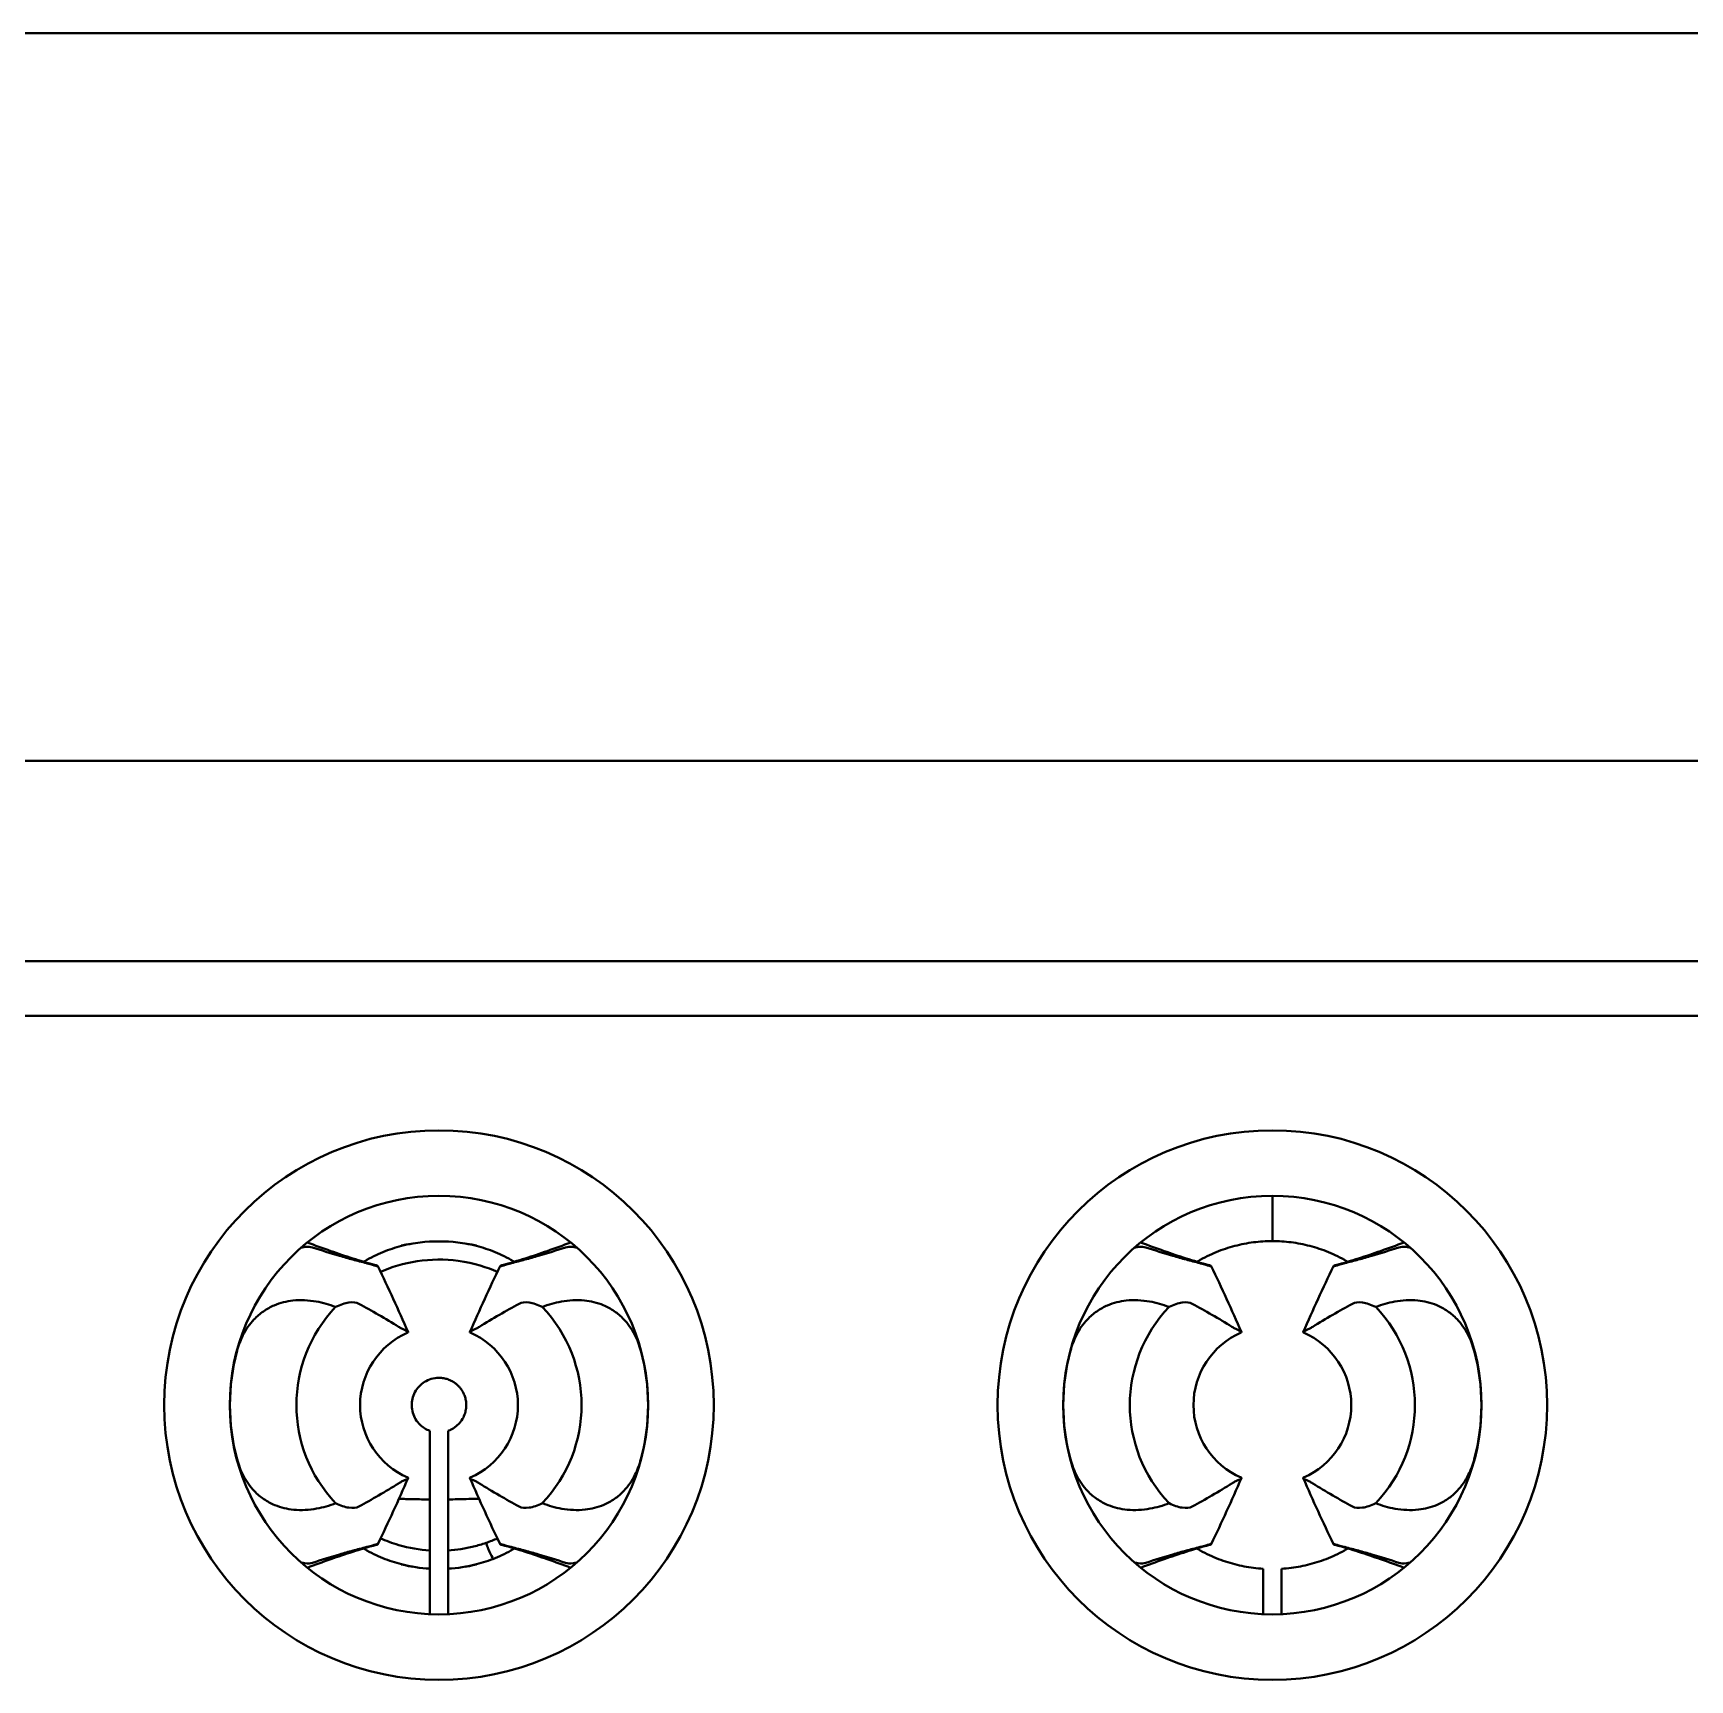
# Model space of a CAD drawing. Header units: millimetres. Extents: x 0 to 1682, y 0 to 1188.
# Drawn here: x 1345.341 to 1349.893, y 392.324 to 396.849 of the extents above; entities that cross this region are included whole.
import ezdxf

# ---------------------------------------------------------------- set-up
doc = ezdxf.new("R2010")
doc.units = ezdxf.units.MM
doc.header["$LTSCALE"] = 2
doc.layers.add('가시적인 것(ISO)', color=3, linetype='Continuous', lineweight=40)

msp = doc.modelspace()

# ---------------------------------------------------------------- linework, layer by layer
at = {"layer": '가시적인 것(ISO)'}
for p, q in [((1341.0996, 396.8492), (1356.9122, 396.8492)), ((1355.2609, 394.8492), (1342.9309, 394.8492)), ((1354.8959, 394.2992), (1343.2959, 394.2992)), ((1342.9309, 394.1492), (1355.2609, 394.1492)), ((1348.7459, 393.6542), (1348.7459, 393.5298)), ((1348.7459, 393.6542), (1348.7459, 393.5298)), ((1346.4309, 392.6799), (1346.4309, 392.8198)), ((1346.4809, 392.6799), (1346.4809, 392.8199)), ((1346.4309, 392.6799), (1346.4309, 392.6299)), ((1346.4309, 392.5047), (1346.4309, 392.6299)), ((1346.4809, 392.5047), (1346.4809, 392.6299))]:
    msp.add_line(p, q, dxfattribs=at)
for centre, radius in [((1346.4559, 393.0792), 0.755), ((1348.7459, 393.0792), 0.755), ((1346.4559, 393.0792), 0.575), ((1348.7459, 393.0792), 0.575)]:
    msp.add_circle(centre, radius, dxfattribs=at)
for centre, radius, start, end in [((1346.4559, 393.0792), 0.45, 90, 103.1782), ((1346.4559, 393.0792), 0.45, 76.8218, 90), ((1346.4559, 393.0792), 0.3916, 136.4808, 223.5197), ((1346.4559, 393.0792), 0.3916, 316.4807, 43.5197), ((1348.7459, 393.0792), 0.3916, 136.4808, 223.5197), ((1348.7459, 393.0792), 0.3916, 316.4807, 43.5197), ((1346.4559, 393.0792), 0.2168, 113.2155, 246.7835), ((1346.4559, 393.0792), 0.2168, 293.2154, 66.7839), ((1348.7459, 393.0792), 0.2168, 113.2155, 246.7835), ((1348.7459, 393.0792), 0.2168, 293.2154, 66.7839), ((1346.4559, 393.0792), 0.5744, 164.9931, 195.0072), ((1346.4559, 393.0792), 0.5744, 344.993, 15.0072), ((1348.7459, 393.0792), 0.5744, 164.9931, 195.0072), ((1348.7459, 393.0792), 0.5744, 344.993, 15.0072), ((1346.4559, 393.0792), 0.45, 256.8218, 266.8153), ((1346.4559, 393.0792), 0.45, 273.1847, 283.1782)]:
    msp.add_arc(centre, radius, start, end, dxfattribs=at)
for centre, major_axis, ratio, start_param, end_param in [((1345.8327, 393.1484), (-0.463, -0.2959), 0.288483, 3.39477, 3.408063), ((1345.8121, 393.2443), (-0.4764, -0.2156), 0.090673, 3.19962, 3.25302), ((1347.0995, 393.2444), (-0.4763, 0.2155), 0.09072, 6.171688, 6.225172), ((1347.1009, 393.132), (-0.4849, 0.3125), 0.282243, 6.024102, 6.037104), ((1348.1227, 393.1484), (-0.463, -0.2959), 0.288484, 3.394771, 3.408064), ((1348.1021, 393.2443), (-0.4764, -0.2156), 0.090673, 3.19962, 3.25302), ((1349.3895, 393.2444), (-0.4763, 0.2155), 0.09072, 6.171688, 6.225172), ((1349.3909, 393.132), (-0.4849, 0.3125), 0.28224, 6.024105, 6.037107), ((1346.4559, 393.0773), (0.0022, -0.0768), 0.987445, 3.113519, 3.4016), ((1345.8109, 393.0263), (-0.4848, 0.3124), 0.28226, 2.882488, 2.895489), ((1345.8122, 392.9139), (-0.4763, 0.2155), 0.090718, 3.030103, 3.083581), ((1347.0996, 392.914), (-0.4764, -0.2156), 0.090678, 0.058025, 0.111435), ((1347.076, 393.0076), (-0.46, -0.2936), 0.28937, 0.254194, 0.267536), ((1348.1009, 393.0263), (-0.4848, 0.3124), 0.282262, 2.882486, 2.895487), ((1348.1022, 392.9139), (-0.4763, 0.2155), 0.090718, 3.030103, 3.083581), ((1349.3896, 392.914), (-0.4764, -0.2156), 0.090678, 0.058025, 0.111435), ((1349.366, 393.0076), (-0.46, -0.2936), 0.289371, 0.254195, 0.267537)]:
    msp.add_ellipse(centre, major_axis=major_axis, ratio=ratio, start_param=start_param, end_param=end_param, dxfattribs=at)
for points, knots in [([(1346.2834, 393.4634), (1346.2598, 393.4696), (1346.2382, 393.4761), (1346.1983, 393.4889), (1346.1779, 393.4957), (1346.1367, 393.5102), (1346.115, 393.5181), (1346.0939, 393.526)], [0.000001, 0.000001, 0.000001, 0.000001, 0.0588699, 0.0588699, 0.1213777, 0.1213777, 0.1902477, 0.1902477, 0.1902477, 0.1902477]), ([(1346.2518, 393.4751), (1346.2682, 393.4846), (1346.2849, 393.4927), (1346.3018, 393.4996), (1346.3187, 393.5065), (1346.3357, 393.5121), (1346.3527, 393.5165), (1346.3628, 393.5192), (1346.3729, 393.5214), (1346.3831, 393.5232)], [0, 0, 0, 0, 0.25, 0.25, 0.25, 0.5, 0.5, 0.5, 0.6474893, 0.6474893, 0.6474893, 0.6474893]), ([(1346.5287, 393.5232), (1346.5388, 393.5214), (1346.5489, 393.5192), (1346.559, 393.5165), (1346.5761, 393.5121), (1346.5931, 393.5065), (1346.61, 393.4996), (1346.6269, 393.4927), (1346.6436, 393.4846), (1346.6599, 393.4751)], [0.3524805, 0.3524805, 0.3524805, 0.3524805, 0.5, 0.5, 0.5, 0.75, 0.75, 0.75, 1, 1, 1, 1]), ([(1346.8178, 393.526), (1346.7968, 393.5181), (1346.7751, 393.5102), (1346.7338, 393.4957), (1346.7134, 393.4888), (1346.6736, 393.4761), (1346.652, 393.4695), (1346.6283, 393.4634)], [0.0651274, 0.0651274, 0.0651274, 0.0651274, 0.135923, 0.135923, 0.2001231, 0.2001231, 0.2605456, 0.2605456, 0.2605456, 0.2605456]), ([(1348.5734, 393.4634), (1348.5498, 393.4696), (1348.5282, 393.4761), (1348.4883, 393.4889), (1348.4679, 393.4957), (1348.4267, 393.5102), (1348.405, 393.5181), (1348.3839, 393.526)], [0.000001, 0.000001, 0.000001, 0.000001, 0.0588699, 0.0588699, 0.1213777, 0.1213777, 0.1902477, 0.1902477, 0.1902477, 0.1902477]), ([(1348.5418, 393.4751), (1348.5582, 393.4846), (1348.5749, 393.4927), (1348.5918, 393.4996), (1348.6087, 393.5065), (1348.6257, 393.5121), (1348.6427, 393.5165), (1348.6598, 393.521), (1348.677, 393.5243), (1348.6942, 393.5265), (1348.7114, 393.5287), (1348.7287, 393.5298), (1348.7459, 393.5298)], [0, 0, 0, 0, 0.25, 0.25, 0.25, 0.5, 0.5, 0.5, 0.75, 0.75, 0.75, 1, 1, 1, 1]), ([(1348.7459, 393.5298), (1348.763, 393.5298), (1348.7803, 393.5287), (1348.7975, 393.5265), (1348.8148, 393.5243), (1348.8319, 393.521), (1348.849, 393.5165), (1348.8661, 393.5121), (1348.8831, 393.5065), (1348.9, 393.4996), (1348.9169, 393.4927), (1348.9336, 393.4846), (1348.9499, 393.4751)], [0, 0, 0, 0, 0.25, 0.25, 0.25, 0.5, 0.5, 0.5, 0.75, 0.75, 0.75, 1, 1, 1, 1]), ([(1349.1078, 393.526), (1349.0868, 393.5181), (1349.0651, 393.5102), (1349.0238, 393.4957), (1349.0034, 393.4888), (1348.9636, 393.4761), (1348.942, 393.4695), (1348.9183, 393.4634)], [0.0651274, 0.0651274, 0.0651274, 0.0651274, 0.135923, 0.135923, 0.2001231, 0.2001231, 0.2605456, 0.2605456, 0.2605456, 0.2605456]), ([(1346.0773, 393.512), (1346.0808, 393.5128), (1346.0841, 393.5133), (1346.0957, 393.5147), (1346.1029, 393.5142), (1346.1086, 393.5123)], [-0.008311391, -0.008311391, -0.008311391, -0.008311391, -0.006071666, -0.006071666, -0.000001, -0.000001, -0.000001, -0.000001]), ([(1346.1086, 393.5123), (1346.1322, 393.5047), (1346.1572, 393.4969), (1346.1946, 393.4859), (1346.2069, 393.4824), (1346.2312, 393.4757), (1346.244, 393.4723), (1346.257, 393.4691)], [0.000001, 0.000001, 0.000001, 0.000001, 0.02510025, 0.02510025, 0.03680794, 0.03680794, 0.04760817, 0.04760817, 0.04760817, 0.04760817]), ([(1346.2954, 393.4456), (1346.3251, 393.4586), (1346.3585, 393.469), (1346.4333, 393.4803), (1346.4715, 393.4806), (1346.5533, 393.4697), (1346.5895, 393.4573), (1346.6164, 393.4456)], [0.00074803, 0.00074803, 0.00074803, 0.00074803, 0.01038667, 0.01038667, 0.01998416, 0.01998416, 0.03136891, 0.03136891, 0.03136891, 0.03136891]), ([(1346.6548, 393.4691), (1346.6677, 393.4723), (1346.6804, 393.4757), (1346.7047, 393.4823), (1346.717, 393.4859), (1346.7544, 393.4968), (1346.7796, 393.5047), (1346.8032, 393.5123)], [0.000001, 0.000001, 0.000001, 0.000001, 0.01087287, 0.01087287, 0.02267328, 0.02267328, 0.04807128, 0.04807128, 0.04807128, 0.04807128]), ([(1346.8032, 393.5123), (1346.8089, 393.5142), (1346.8161, 393.5147), (1346.8278, 393.5133), (1346.831, 393.5127), (1346.8344, 393.512)], [-0.048121605, -0.048121605, -0.048121605, -0.048121605, -0.04200366, -0.04200366, -0.039794059, -0.039794059, -0.039794059, -0.039794059]), ([(1348.3673, 393.512), (1348.3708, 393.5128), (1348.3741, 393.5133), (1348.3857, 393.5147), (1348.3929, 393.5142), (1348.3986, 393.5123)], [-0.008311391, -0.008311391, -0.008311391, -0.008311391, -0.006071666, -0.006071666, -0.000001, -0.000001, -0.000001, -0.000001]), ([(1348.3986, 393.5123), (1348.4222, 393.5047), (1348.4472, 393.4969), (1348.4846, 393.4859), (1348.4969, 393.4824), (1348.5212, 393.4757), (1348.534, 393.4723), (1348.547, 393.4691)], [0.000001, 0.000001, 0.000001, 0.000001, 0.02510025, 0.02510025, 0.03680794, 0.03680794, 0.04760817, 0.04760817, 0.04760817, 0.04760817]), ([(1348.9448, 393.4691), (1348.9577, 393.4723), (1348.9704, 393.4757), (1348.9947, 393.4823), (1349.007, 393.4859), (1349.0444, 393.4968), (1349.0696, 393.5047), (1349.0932, 393.5123)], [0.000001, 0.000001, 0.000001, 0.000001, 0.01087287, 0.01087287, 0.02267328, 0.02267328, 0.04807128, 0.04807128, 0.04807128, 0.04807128]), ([(1349.0932, 393.5123), (1349.0989, 393.5142), (1349.1061, 393.5147), (1349.1178, 393.5133), (1349.121, 393.5127), (1349.1244, 393.512)], [-0.048121605, -0.048121605, -0.048121605, -0.048121605, -0.04200366, -0.04200366, -0.039794059, -0.039794059, -0.039794059, -0.039794059]), ([(1346.2596, 393.4684), (1346.28, 393.4627), (1346.2895, 393.4594), (1346.2877, 393.4613), (1346.2873, 393.4616), (1346.2866, 393.462)], [0.000001, 0.000001, 0.000001, 0.000001, 0.01769583, 0.01769583, 0.02027831, 0.02027831, 0.02027831, 0.02027831]), ([(1346.6521, 393.4684), (1346.6318, 393.4627), (1346.6223, 393.4594), (1346.624, 393.4613), (1346.6245, 393.4616), (1346.6251, 393.462)], [-0.02032758, -0.02032758, -0.02032758, -0.02032758, -0.00261133, -0.00261133, -0.000001, -0.000001, -0.000001, -0.000001]), ([(1348.5496, 393.4684), (1348.57, 393.4627), (1348.5795, 393.4594), (1348.5777, 393.4613), (1348.5773, 393.4616), (1348.5766, 393.462)], [0.000001, 0.000001, 0.000001, 0.000001, 0.01769583, 0.01769583, 0.02027831, 0.02027831, 0.02027831, 0.02027831]), ([(1348.9421, 393.4684), (1348.9218, 393.4627), (1348.9123, 393.4594), (1348.914, 393.4613), (1348.9145, 393.4616), (1348.9151, 393.462)], [-0.02032758, -0.02032758, -0.02032758, -0.02032758, -0.00261133, -0.00261133, -0.000001, -0.000001, -0.000001, -0.000001]), ([(1346.1719, 393.3488), (1346.1548, 393.3554), (1346.1369, 393.3606), (1346.0977, 393.3676), (1346.0759, 393.3688), (1346.0369, 393.3645), (1346.0198, 393.3603), (1345.9929, 393.3489), (1345.9829, 393.3434), (1345.9641, 393.3304), (1345.9555, 393.3229), (1345.9354, 393.3017), (1345.9254, 393.287), (1345.9104, 393.2573), (1345.9051, 393.2428), (1345.9011, 393.2279)], [0.000001, 0.000001, 0.000001, 0.000001, 0.00626223, 0.00626223, 0.01343841, 0.01343841, 0.01913464, 0.01913464, 0.02272973, 0.02272973, 0.02626393, 0.02626393, 0.03167014, 0.03167014, 0.03630667, 0.03630667, 0.03630667, 0.03630667]), ([(1346.2358, 393.3579), (1346.2292, 393.3615), (1346.2197, 393.3626), (1346.1974, 393.3593), (1346.1852, 393.3554), (1346.1719, 393.3488)], [0.000001, 0.000001, 0.000001, 0.000001, 0.00832328, 0.00832328, 0.01574209, 0.01574209, 0.01574209, 0.01574209]), ([(1346.2358, 393.3579), (1346.2538, 393.3481), (1346.2718, 393.3378), (1346.3095, 393.3159), (1346.3271, 393.3058), (1346.3448, 393.2945)], [0.000001, 0.000001, 0.000001, 0.000001, 0.02267265, 0.02267265, 0.04797339, 0.04797339, 0.04797339, 0.04797339]), ([(1346.5669, 393.2945), (1346.5847, 393.3058), (1346.6024, 393.316), (1346.6399, 393.3378), (1346.6579, 393.3481), (1346.6759, 393.3579)], [0.000001, 0.000001, 0.000001, 0.000001, 0.02202225, 0.02202225, 0.04195247, 0.04195247, 0.04195247, 0.04195247]), ([(1346.7399, 393.3488), (1346.7266, 393.3554), (1346.7144, 393.3593), (1346.6921, 393.3627), (1346.6826, 393.3615), (1346.6759, 393.3579)], [0.000001, 0.000001, 0.000001, 0.000001, 0.00737627, 0.00737627, 0.01570949, 0.01570949, 0.01570949, 0.01570949]), ([(1347.0107, 393.2279), (1347.0065, 393.2436), (1347.0007, 393.2589), (1346.9852, 393.2888), (1346.9752, 393.303), (1346.9554, 393.3237), (1346.9468, 393.331), (1346.928, 393.344), (1346.9179, 393.3494), (1346.8906, 393.3607), (1346.873, 393.3648), (1346.8341, 393.3687), (1346.8128, 393.3674), (1346.7743, 393.3605), (1346.7567, 393.3553), (1346.7399, 393.3488)], [0.000001, 0.000001, 0.000001, 0.000001, 0.00488809, 0.00488809, 0.01015041, 0.01015041, 0.01364946, 0.01364946, 0.01725329, 0.01725329, 0.02305912, 0.02305912, 0.03007931, 0.03007931, 0.03622793, 0.03622793, 0.03622793, 0.03622793]), ([(1348.4619, 393.3488), (1348.4448, 393.3554), (1348.4269, 393.3606), (1348.3877, 393.3676), (1348.3659, 393.3688), (1348.3269, 393.3645), (1348.3098, 393.3603), (1348.2829, 393.3489), (1348.2729, 393.3434), (1348.2541, 393.3304), (1348.2455, 393.3229), (1348.2254, 393.3017), (1348.2154, 393.287), (1348.2004, 393.2573), (1348.1951, 393.2428), (1348.1911, 393.2279)], [0.000001, 0.000001, 0.000001, 0.000001, 0.00626223, 0.00626223, 0.01343841, 0.01343841, 0.01913464, 0.01913464, 0.02272973, 0.02272973, 0.02626393, 0.02626393, 0.03167014, 0.03167014, 0.03630667, 0.03630667, 0.03630667, 0.03630667]), ([(1348.5258, 393.3579), (1348.5192, 393.3615), (1348.5097, 393.3626), (1348.4874, 393.3593), (1348.4752, 393.3554), (1348.4619, 393.3488)], [0.000001, 0.000001, 0.000001, 0.000001, 0.00832328, 0.00832328, 0.01574209, 0.01574209, 0.01574209, 0.01574209]), ([(1348.5258, 393.3579), (1348.5438, 393.3481), (1348.5618, 393.3378), (1348.5995, 393.3159), (1348.6171, 393.3058), (1348.6348, 393.2945)], [0.000001, 0.000001, 0.000001, 0.000001, 0.02267265, 0.02267265, 0.04797339, 0.04797339, 0.04797339, 0.04797339]), ([(1348.8569, 393.2945), (1348.8747, 393.3058), (1348.8924, 393.316), (1348.9299, 393.3378), (1348.9479, 393.3481), (1348.9659, 393.3579)], [0.000001, 0.000001, 0.000001, 0.000001, 0.02202225, 0.02202225, 0.04195247, 0.04195247, 0.04195247, 0.04195247]), ([(1349.0299, 393.3488), (1349.0166, 393.3554), (1349.0044, 393.3593), (1348.9821, 393.3627), (1348.9726, 393.3615), (1348.9659, 393.3579)], [0.000001, 0.000001, 0.000001, 0.000001, 0.00737627, 0.00737627, 0.01570949, 0.01570949, 0.01570949, 0.01570949]), ([(1349.3007, 393.2279), (1349.2965, 393.2436), (1349.2907, 393.2589), (1349.2752, 393.2888), (1349.2652, 393.303), (1349.2454, 393.3237), (1349.2368, 393.331), (1349.218, 393.344), (1349.2079, 393.3494), (1349.1806, 393.3607), (1349.163, 393.3648), (1349.1241, 393.3687), (1349.1028, 393.3674), (1349.0643, 393.3605), (1349.0467, 393.3553), (1349.0299, 393.3488)], [0.000001, 0.000001, 0.000001, 0.000001, 0.00488809, 0.00488809, 0.01015041, 0.01015041, 0.01364946, 0.01364946, 0.01725329, 0.01725329, 0.02305912, 0.02305912, 0.03007931, 0.03007931, 0.03622793, 0.03622793, 0.03622793, 0.03622793]), ([(1346.3448, 393.2945), (1346.3477, 393.2926), (1346.3505, 393.2909), (1346.3559, 393.288), (1346.3584, 393.2868), (1346.3608, 393.2858)], [-0.007255096, -0.007255096, -0.007255096, -0.007255096, -0.003632959, -0.003632959, -0.000001, -0.000001, -0.000001, -0.000001]), ([(1346.5509, 393.2858), (1346.5534, 393.2868), (1346.5559, 393.288), (1346.5613, 393.2909), (1346.564, 393.2926), (1346.5669, 393.2945)], [-0.007254423, -0.007254423, -0.007254423, -0.007254423, -0.003622775, -0.003622775, -0.000001, -0.000001, -0.000001, -0.000001]), ([(1348.6348, 393.2945), (1348.6377, 393.2926), (1348.6405, 393.2909), (1348.6459, 393.288), (1348.6484, 393.2868), (1348.6508, 393.2858)], [-0.007255096, -0.007255096, -0.007255096, -0.007255096, -0.003632959, -0.003632959, -0.000001, -0.000001, -0.000001, -0.000001]), ([(1348.8409, 393.2858), (1348.8434, 393.2868), (1348.8459, 393.288), (1348.8513, 393.2909), (1348.854, 393.2926), (1348.8569, 393.2945)], [-0.007254423, -0.007254423, -0.007254423, -0.007254423, -0.003622775, -0.003622775, -0.000001, -0.000001, -0.000001, -0.000001]), ([(1346.3708, 393.2786), (1346.3716, 393.2792), (1346.3712, 393.2801), (1346.3695, 393.2813), (1346.3679, 393.2825), (1346.365, 393.2841), (1346.3608, 393.2858)], [0, 0, 0, 0, 0.5, 0.5, 0.5, 1, 1, 1, 1]), ([(1346.5509, 393.2858), (1346.5468, 393.2841), (1346.5439, 393.2825), (1346.5422, 393.2813), (1346.5406, 393.2801), (1346.5402, 393.2792), (1346.541, 393.2786)], [0, 0, 0, 0, 0.5, 0.5, 0.5, 1, 1, 1, 1]), ([(1348.6608, 393.2786), (1348.6616, 393.2792), (1348.6612, 393.2801), (1348.6595, 393.2813), (1348.6579, 393.2825), (1348.655, 393.2841), (1348.6508, 393.2858)], [0, 0, 0, 0, 0.5, 0.5, 0.5, 1, 1, 1, 1]), ([(1348.8409, 393.2858), (1348.8368, 393.2841), (1348.8339, 393.2825), (1348.8322, 393.2813), (1348.8306, 393.2801), (1348.8302, 393.2792), (1348.831, 393.2786)], [0, 0, 0, 0, 0.5, 0.5, 0.5, 1, 1, 1, 1]), ([(1346.404, 393.025), (1346.3993, 393.0295), (1346.3952, 393.0347), (1346.3918, 393.0402), (1346.3884, 393.0458), (1346.3857, 393.0518), (1346.3839, 393.0581), (1346.3821, 393.0643), (1346.3811, 393.0708), (1346.3809, 393.0773), (1346.3807, 393.0838), (1346.3814, 393.0903), (1346.3829, 393.0966), (1346.3844, 393.1029), (1346.3868, 393.1091), (1346.3899, 393.1148), (1346.393, 393.1205), (1346.3968, 393.1258), (1346.4013, 393.1306), (1346.4058, 393.1353), (1346.4109, 393.1395), (1346.4165, 393.143), (1346.422, 393.1464), (1346.428, 393.1491), (1346.4343, 393.151)], [0, 0, 0, 0, 0.125, 0.125, 0.125, 0.25, 0.25, 0.25, 0.375, 0.375, 0.375, 0.5, 0.5, 0.5, 0.625, 0.625, 0.625, 0.75, 0.75, 0.75, 0.875, 0.875, 0.875, 0.9999979, 0.9999979, 0.9999979, 0.9999979]), ([(1346.4559, 393.1542), (1346.4603, 393.1542), (1346.4648, 393.1538), (1346.4692, 393.153), (1346.4711, 393.1526), (1346.4729, 393.1522), (1346.4748, 393.1518), (1346.4786, 393.1508), (1346.4824, 393.1494), (1346.486, 393.1478), (1346.4882, 393.1469), (1346.4904, 393.1458), (1346.4925, 393.1446), (1346.4955, 393.1429), (1346.4984, 393.141), (1346.5012, 393.139), (1346.5035, 393.1372), (1346.5057, 393.1353), (1346.5078, 393.1332), (1346.51, 393.1312), (1346.5119, 393.1291), (1346.5138, 393.1268), (1346.516, 393.1241), (1346.518, 393.1213), (1346.5198, 393.1184), (1346.5211, 393.1163), (1346.5222, 393.1142), (1346.5233, 393.1121), (1346.525, 393.1085), (1346.5265, 393.1048), (1346.5276, 393.1009), (1346.5282, 393.0991), (1346.5287, 393.0973), (1346.5291, 393.0955), (1346.5301, 393.0911), (1346.5306, 393.0866), (1346.5308, 393.0822), (1346.5309, 393.0808), (1346.5309, 393.0795), (1346.5309, 393.0781), (1346.5308, 393.0731), (1346.5302, 393.0681), (1346.5292, 393.0633), (1346.529, 393.0625), (1346.5288, 393.0617), (1346.5286, 393.0609), (1346.5273, 393.0555), (1346.5253, 393.0503), (1346.5228, 393.0454), (1346.52, 393.0397), (1346.5164, 393.0344), (1346.5122, 393.0296), (1346.5085, 393.0254), (1346.5043, 393.0216), (1346.4997, 393.0183), (1346.4991, 393.0179), (1346.4985, 393.0174), (1346.4979, 393.017), (1346.4937, 393.0142), (1346.4891, 393.0117), (1346.4844, 393.0098), (1346.4832, 393.0093), (1346.4821, 393.0089), (1346.4809, 393.0085)], [0, 0, 0, 0, 0.064029, 0.064029, 0.064029, 0.090909, 0.090909, 0.090909, 0.147575, 0.147575, 0.147575, 0.181818, 0.181818, 0.181818, 0.230906, 0.230906, 0.230906, 0.272727, 0.272727, 0.272727, 0.31446, 0.31446, 0.31446, 0.363636, 0.363636, 0.363636, 0.397788, 0.397788, 0.397788, 0.454545, 0.454545, 0.454545, 0.481311, 0.481311, 0.481311, 0.545455, 0.545455, 0.545455, 0.564756, 0.564756, 0.564756, 0.636364, 0.636364, 0.636364, 0.648191, 0.648191, 0.648191, 0.727273, 0.727273, 0.727273, 0.818182, 0.818182, 0.818182, 0.898575, 0.898575, 0.898575, 0.909091, 0.909091, 0.909091, 0.981969, 0.981969, 0.981969, 1, 1, 1, 1]), ([(1346.4309, 393.0085), (1346.4258, 393.0103), (1346.416, 393.015), (1346.4077, 393.0215), (1346.404, 393.025)], [0.0000005, 0.0000005, 0.0000005, 0.0000005, 0.5, 0.999989, 0.999989, 0.999989, 0.999989]), ([(1346.4309, 392.9112), (1346.4309, 392.9421), (1346.4309, 392.9666), (1346.4309, 392.9997), (1346.4309, 393.0085), (1346.4309, 393.0085)], [-0.0283629, -0.0283629, -0.0283629, -0.0283629, -0.01405808, -0.01405808, -0.000001, -0.000001, -0.000001, -0.000001]), ([(1346.4809, 393.0085), (1346.4809, 393.0085), (1346.4809, 392.9997), (1346.4809, 392.9666), (1346.4809, 392.9422), (1346.4809, 392.9114)], [-0.0282305, -0.0282305, -0.0282305, -0.0282305, -0.01423903, -0.01423903, -0.0000015, -0.0000015, -0.0000015, -0.0000015]), ([(1345.9011, 392.9304), (1345.9053, 392.9146), (1345.9111, 392.8992), (1345.9267, 392.8693), (1345.9367, 392.8551), (1345.9565, 392.8345), (1345.9651, 392.8272), (1345.9839, 392.8143), (1345.994, 392.8089), (1346.0214, 392.7975), (1346.0391, 392.7934), (1346.078, 392.7896), (1346.0992, 392.7909), (1346.1376, 392.7979), (1346.1551, 392.803), (1346.1719, 392.8095)], [0.000001, 0.000001, 0.000001, 0.000001, 0.00492376, 0.00492376, 0.01016888, 0.01016888, 0.01366516, 0.01366516, 0.01727295, 0.01727295, 0.02310028, 0.02310028, 0.0300965, 0.0300965, 0.03622826, 0.03622826, 0.03622826, 0.03622826]), ([(1346.7399, 392.8095), (1346.757, 392.8029), (1346.7748, 392.7977), (1346.8141, 392.7908), (1346.8359, 392.7896), (1346.8748, 392.7939), (1346.892, 392.7981), (1346.9188, 392.8094), (1346.9288, 392.8149), (1346.9476, 392.828), (1346.9563, 392.8354), (1346.9763, 392.8566), (1346.9864, 392.8713), (1347.0013, 392.901), (1347.0067, 392.9155), (1347.0107, 392.9304)], [0.000001, 0.000001, 0.000001, 0.000001, 0.00626235, 0.00626235, 0.0134386, 0.0134386, 0.01913477, 0.01913477, 0.02272976, 0.02272976, 0.0262638, 0.0262638, 0.03166957, 0.03166957, 0.03630665, 0.03630665, 0.03630665, 0.03630665]), ([(1348.1911, 392.9304), (1348.1953, 392.9146), (1348.2011, 392.8992), (1348.2167, 392.8693), (1348.2267, 392.8551), (1348.2465, 392.8345), (1348.2551, 392.8272), (1348.2739, 392.8143), (1348.284, 392.8089), (1348.3114, 392.7975), (1348.3291, 392.7934), (1348.368, 392.7896), (1348.3892, 392.7909), (1348.4276, 392.7979), (1348.4451, 392.803), (1348.4619, 392.8095)], [0.000001, 0.000001, 0.000001, 0.000001, 0.00492376, 0.00492376, 0.01016888, 0.01016888, 0.01366516, 0.01366516, 0.01727295, 0.01727295, 0.02310028, 0.02310028, 0.0300965, 0.0300965, 0.03622826, 0.03622826, 0.03622826, 0.03622826]), ([(1349.0299, 392.8095), (1349.047, 392.8029), (1349.0648, 392.7977), (1349.1041, 392.7908), (1349.1259, 392.7896), (1349.1648, 392.7939), (1349.182, 392.7981), (1349.2088, 392.8094), (1349.2188, 392.8149), (1349.2376, 392.828), (1349.2463, 392.8354), (1349.2663, 392.8566), (1349.2764, 392.8713), (1349.2913, 392.901), (1349.2967, 392.9155), (1349.3007, 392.9304)], [0.000001, 0.000001, 0.000001, 0.000001, 0.00626235, 0.00626235, 0.0134386, 0.0134386, 0.01913477, 0.01913477, 0.02272976, 0.02272976, 0.0262638, 0.0262638, 0.03166957, 0.03166957, 0.03630665, 0.03630665, 0.03630665, 0.03630665]), ([(1346.3448, 392.8639), (1346.3271, 392.8525), (1346.3094, 392.8423), (1346.2719, 392.8206), (1346.2539, 392.8103), (1346.2358, 392.8004)], [0.000001, 0.000001, 0.000001, 0.000001, 0.02202179, 0.02202179, 0.04195434, 0.04195434, 0.04195434, 0.04195434]), ([(1346.3608, 392.8725), (1346.3584, 392.8715), (1346.3558, 392.8703), (1346.3505, 392.8674), (1346.3477, 392.8657), (1346.3448, 392.8639)], [-0.007253637, -0.007253637, -0.007253637, -0.007253637, -0.003622384, -0.003622384, -0.000001, -0.000001, -0.000001, -0.000001]), ([(1346.3608, 392.8725), (1346.365, 392.8743), (1346.3679, 392.8758), (1346.3695, 392.877), (1346.3712, 392.8783), (1346.3716, 392.8792), (1346.3708, 392.8798)], [0, 0, 0, 0, 0.5, 0.5, 0.5, 1, 1, 1, 1]), ([(1346.541, 392.8798), (1346.5402, 392.8792), (1346.5406, 392.8783), (1346.5422, 392.877), (1346.5439, 392.8758), (1346.5468, 392.8743), (1346.5509, 392.8725)], [0, 0, 0, 0, 0.5, 0.5, 0.5, 1, 1, 1, 1]), ([(1346.5669, 392.8639), (1346.564, 392.8657), (1346.5612, 392.8674), (1346.5559, 392.8703), (1346.5534, 392.8715), (1346.5509, 392.8725)], [-0.007255314, -0.007255314, -0.007255314, -0.007255314, -0.003633065, -0.003633065, -0.000001, -0.000001, -0.000001, -0.000001]), ([(1346.6759, 392.8004), (1346.658, 392.8102), (1346.6399, 392.8206), (1346.6023, 392.8424), (1346.5847, 392.8525), (1346.5669, 392.8639)], [0.000001, 0.000001, 0.000001, 0.000001, 0.02266577, 0.02266577, 0.04797204, 0.04797204, 0.04797204, 0.04797204]), ([(1348.6348, 392.8639), (1348.6171, 392.8525), (1348.5994, 392.8423), (1348.5619, 392.8206), (1348.5439, 392.8103), (1348.5258, 392.8004)], [0.000001, 0.000001, 0.000001, 0.000001, 0.02202179, 0.02202179, 0.04195434, 0.04195434, 0.04195434, 0.04195434]), ([(1348.6508, 392.8725), (1348.6484, 392.8715), (1348.6458, 392.8703), (1348.6405, 392.8674), (1348.6377, 392.8657), (1348.6348, 392.8639)], [-0.007253637, -0.007253637, -0.007253637, -0.007253637, -0.003622384, -0.003622384, -0.000001, -0.000001, -0.000001, -0.000001]), ([(1348.6508, 392.8725), (1348.655, 392.8743), (1348.6579, 392.8758), (1348.6595, 392.877), (1348.6612, 392.8783), (1348.6616, 392.8792), (1348.6608, 392.8798)], [0, 0, 0, 0, 0.5, 0.5, 0.5, 1, 1, 1, 1]), ([(1348.831, 392.8798), (1348.8302, 392.8792), (1348.8306, 392.8783), (1348.8322, 392.877), (1348.8339, 392.8758), (1348.8368, 392.8743), (1348.8409, 392.8725)], [0, 0, 0, 0, 0.5, 0.5, 0.5, 1, 1, 1, 1]), ([(1348.8569, 392.8639), (1348.854, 392.8657), (1348.8512, 392.8674), (1348.8459, 392.8703), (1348.8434, 392.8715), (1348.8409, 392.8725)], [-0.007255314, -0.007255314, -0.007255314, -0.007255314, -0.003633065, -0.003633065, -0.000001, -0.000001, -0.000001, -0.000001]), ([(1348.9659, 392.8004), (1348.948, 392.8102), (1348.9299, 392.8206), (1348.8923, 392.8424), (1348.8747, 392.8525), (1348.8569, 392.8639)], [0.000001, 0.000001, 0.000001, 0.000001, 0.02266577, 0.02266577, 0.04797204, 0.04797204, 0.04797204, 0.04797204]), ([(1346.1719, 392.8095), (1346.1851, 392.8029), (1346.1973, 392.799), (1346.2197, 392.7957), (1346.2292, 392.7968), (1346.2358, 392.8004)], [0.000001, 0.000001, 0.000001, 0.000001, 0.00737626, 0.00737626, 0.01570945, 0.01570945, 0.01570945, 0.01570945]), ([(1346.3455, 392.8212), (1346.3584, 392.8213), (1346.3718, 392.8211), (1346.4004, 392.8204), (1346.4156, 392.82), (1346.4309, 392.8198)], [0.017214595, 0.017214595, 0.017214595, 0.017214595, 0.021507398, 0.021507398, 0.026103666, 0.026103666, 0.026103666, 0.026103666]), ([(1346.4809, 392.8199), (1346.4897, 392.8201), (1346.4984, 392.8203), (1346.5175, 392.8207), (1346.5279, 392.821), (1346.5477, 392.8214), (1346.557, 392.8215), (1346.5661, 392.8214)], [0.000001, 0.000001, 0.000001, 0.000001, 0.002645454, 0.002645454, 0.005867942, 0.005867942, 0.008896239, 0.008896239, 0.008896239, 0.008896239]), ([(1346.6759, 392.8004), (1346.6825, 392.7968), (1346.692, 392.7957), (1346.7143, 392.799), (1346.7266, 392.8029), (1346.7399, 392.8095)], [0.000001, 0.000001, 0.000001, 0.000001, 0.00832329, 0.00832329, 0.01574211, 0.01574211, 0.01574211, 0.01574211]), ([(1348.4619, 392.8095), (1348.4751, 392.8029), (1348.4873, 392.799), (1348.5097, 392.7957), (1348.5192, 392.7968), (1348.5258, 392.8004)], [0.000001, 0.000001, 0.000001, 0.000001, 0.00737626, 0.00737626, 0.01570945, 0.01570945, 0.01570945, 0.01570945]), ([(1348.9659, 392.8004), (1348.9725, 392.7968), (1348.982, 392.7957), (1349.0043, 392.799), (1349.0166, 392.8029), (1349.0299, 392.8095)], [0.000001, 0.000001, 0.000001, 0.000001, 0.00832329, 0.00832329, 0.01574211, 0.01574211, 0.01574211, 0.01574211]), ([(1346.4309, 392.6799), (1346.4022, 392.6817), (1346.3736, 392.6866), (1346.3263, 392.7002), (1346.3094, 392.7066), (1346.2954, 392.7128)], [0.000001, 0.000001, 0.000001, 0.000001, 0.00863494, 0.00863494, 0.01473932, 0.01473932, 0.01473932, 0.01473932]), ([(1346.0939, 392.6324), (1346.115, 392.6403), (1346.1368, 392.6482), (1346.178, 392.6626), (1346.1985, 392.6695), (1346.2383, 392.6823), (1346.2598, 392.6888), (1346.2834, 392.695)], [0.065118, 0.065118, 0.065118, 0.065118, 0.1360095, 0.1360095, 0.2001654, 0.2001654, 0.2604816, 0.2604816, 0.2604816, 0.2604816]), ([(1346.2569, 392.6893), (1346.2441, 392.686), (1346.2313, 392.6827), (1346.207, 392.676), (1346.1947, 392.6725), (1346.1573, 392.6615), (1346.1322, 392.6536), (1346.1086, 392.646)], [0.000001, 0.000001, 0.000001, 0.000001, 0.01087239, 0.01087239, 0.02267253, 0.02267253, 0.04807062, 0.04807062, 0.04807062, 0.04807062]), ([(1346.383, 392.6351), (1346.3729, 392.6369), (1346.3628, 392.6392), (1346.3527, 392.6418), (1346.3357, 392.6462), (1346.3187, 392.6519), (1346.3018, 392.6588), (1346.2849, 392.6656), (1346.2682, 392.6738), (1346.2518, 392.6832)], [0.2633685, 0.2633685, 0.2633685, 0.2633685, 0.43111, 0.43111, 0.43111, 0.715555, 0.715555, 0.715555, 1, 1, 1, 1]), ([(1346.2596, 392.69), (1346.28, 392.6956), (1346.2894, 392.6989), (1346.2877, 392.6971), (1346.2873, 392.6967), (1346.2866, 392.6963)], [-0.02032757, -0.02032757, -0.02032757, -0.02032757, -0.00261135, -0.00261135, -0.000001, -0.000001, -0.000001, -0.000001]), ([(1346.5853, 392.7007), (1346.574, 392.6968), (1346.5511, 392.6901), (1346.5163, 392.6832), (1346.4927, 392.6807), (1346.4809, 392.6799)], [0.0000018, 0.0000018, 0.0000018, 0.0000018, 0.3333334, 0.6666667, 1, 1, 1, 1]), ([(1346.4809, 392.6799), (1346.4809, 392.6751), (1346.4809, 392.6651), (1346.4809, 392.6488), (1346.4809, 392.6368), (1346.4809, 392.6304), (1346.4809, 392.6299)], [0, 0, 0, 0, 0.125, 0.25, 0.375, 0.3853845, 0.3853845, 0.3853845, 0.3853845]), ([(1346.6599, 392.6832), (1346.6436, 392.6738), (1346.6269, 392.6656), (1346.61, 392.6588), (1346.5931, 392.6519), (1346.5761, 392.6462), (1346.559, 392.6418), (1346.5489, 392.6392), (1346.5389, 392.6369), (1346.5287, 392.6351)], [0, 0, 0, 0, 0.2844503, 0.2844503, 0.2844503, 0.5689005, 0.5689005, 0.5689005, 0.7366104, 0.7366104, 0.7366104, 0.7366104]), ([(1346.6048, 392.6567), (1346.6018, 392.6622), (1346.596, 392.6734), (1346.5893, 392.6882), (1346.5863, 392.6968), (1346.5853, 392.7007)], [0.0448363, 0.0448363, 0.0448363, 0.0448363, 0.3333333, 0.6666667, 0.9998988, 0.9998988, 0.9998988, 0.9998988]), ([(1346.6521, 392.69), (1346.6317, 392.6956), (1346.6223, 392.6989), (1346.624, 392.6971), (1346.6245, 392.6967), (1346.6251, 392.6963)], [0.000001, 0.000001, 0.000001, 0.000001, 0.01769584, 0.01769584, 0.02027831, 0.02027831, 0.02027831, 0.02027831]), ([(1346.6283, 392.695), (1346.652, 392.6888), (1346.6736, 392.6823), (1346.7134, 392.6695), (1346.7338, 392.6626), (1346.7751, 392.6482), (1346.7968, 392.6403), (1346.8178, 392.6324)], [0.000001, 0.000001, 0.000001, 0.000001, 0.0588726, 0.0588726, 0.1213808, 0.1213808, 0.1902463, 0.1902463, 0.1902463, 0.1902463]), ([(1346.8032, 392.646), (1346.7796, 392.6536), (1346.7545, 392.6615), (1346.7172, 392.6724), (1346.7049, 392.676), (1346.6805, 392.6826), (1346.6678, 392.686), (1346.6548, 392.6893)], [0.000001, 0.000001, 0.000001, 0.000001, 0.02510087, 0.02510087, 0.0368086, 0.0368086, 0.04760889, 0.04760889, 0.04760889, 0.04760889]), ([(1348.3839, 392.6324), (1348.405, 392.6403), (1348.4268, 392.6482), (1348.468, 392.6626), (1348.4885, 392.6695), (1348.5283, 392.6823), (1348.5498, 392.6888), (1348.5734, 392.695)], [0.065118, 0.065118, 0.065118, 0.065118, 0.1360095, 0.1360095, 0.2001654, 0.2001654, 0.2604816, 0.2604816, 0.2604816, 0.2604816]), ([(1348.5469, 392.6893), (1348.5341, 392.686), (1348.5213, 392.6827), (1348.497, 392.676), (1348.4847, 392.6725), (1348.4473, 392.6615), (1348.4222, 392.6536), (1348.3986, 392.646)], [0.000001, 0.000001, 0.000001, 0.000001, 0.01087239, 0.01087239, 0.02267253, 0.02267253, 0.04807062, 0.04807062, 0.04807062, 0.04807062]), ([(1348.7209, 392.6293), (1348.712, 392.6299), (1348.7031, 392.6307), (1348.6942, 392.6318), (1348.6769, 392.634), (1348.6598, 392.6373), (1348.6427, 392.6418), (1348.6257, 392.6462), (1348.6087, 392.6519), (1348.5918, 392.6588), (1348.5749, 392.6656), (1348.5582, 392.6738), (1348.5418, 392.6832)], [0.0000003, 0.0000003, 0.0000003, 0.0000003, 0.146665, 0.146665, 0.146665, 0.43111, 0.43111, 0.43111, 0.715555, 0.715555, 0.715555, 1, 1, 1, 1]), ([(1348.5496, 392.69), (1348.57, 392.6956), (1348.5794, 392.6989), (1348.5777, 392.6971), (1348.5773, 392.6967), (1348.5766, 392.6963)], [-0.02032757, -0.02032757, -0.02032757, -0.02032757, -0.00261135, -0.00261135, -0.000001, -0.000001, -0.000001, -0.000001]), ([(1348.9499, 392.6832), (1348.9336, 392.6738), (1348.9169, 392.6656), (1348.9, 392.6588), (1348.8831, 392.6519), (1348.8661, 392.6462), (1348.849, 392.6418), (1348.8319, 392.6373), (1348.8148, 392.634), (1348.7976, 392.6318), (1348.7887, 392.6307), (1348.7797, 392.6299), (1348.7708, 392.6293)], [0, 0, 0, 0, 0.2844503, 0.2844503, 0.2844503, 0.5689005, 0.5689005, 0.5689005, 0.8533508, 0.8533508, 0.8533508, 0.9999997, 0.9999997, 0.9999997, 0.9999997]), ([(1348.9421, 392.69), (1348.9217, 392.6956), (1348.9123, 392.6989), (1348.914, 392.6971), (1348.9145, 392.6967), (1348.9151, 392.6963)], [0.000001, 0.000001, 0.000001, 0.000001, 0.01769584, 0.01769584, 0.02027831, 0.02027831, 0.02027831, 0.02027831]), ([(1348.9183, 392.695), (1348.942, 392.6888), (1348.9636, 392.6823), (1349.0034, 392.6695), (1349.0238, 392.6626), (1349.0651, 392.6482), (1349.0868, 392.6403), (1349.1078, 392.6324)], [0.000001, 0.000001, 0.000001, 0.000001, 0.0588726, 0.0588726, 0.1213808, 0.1213808, 0.1902463, 0.1902463, 0.1902463, 0.1902463]), ([(1349.0932, 392.646), (1349.0696, 392.6536), (1349.0445, 392.6615), (1349.0072, 392.6724), (1348.9949, 392.676), (1348.9705, 392.6826), (1348.9578, 392.686), (1348.9448, 392.6893)], [0.000001, 0.000001, 0.000001, 0.000001, 0.02510087, 0.02510087, 0.0368086, 0.0368086, 0.04760889, 0.04760889, 0.04760889, 0.04760889]), ([(1346.1086, 392.646), (1346.1029, 392.6442), (1346.0956, 392.6437), (1346.084, 392.645), (1346.0807, 392.6456), (1346.0773, 392.6463)], [-0.04812161, -0.04812161, -0.04812161, -0.04812161, -0.042003663, -0.042003663, -0.039794059, -0.039794059, -0.039794059, -0.039794059]), ([(1346.4309, 392.5047), (1346.4309, 392.5245), (1346.4309, 392.5664), (1346.4308, 392.6076), (1346.4309, 392.6293)], [0.3705936, 0.3705936, 0.3705936, 0.3705936, 0.6666667, 0.9999916, 0.9999916, 0.9999916, 0.9999916]), ([(1346.4809, 392.6293), (1346.4809, 392.6076), (1346.4809, 392.5664), (1346.4809, 392.5245), (1346.4809, 392.5047)], [0.0000084, 0.0000084, 0.0000084, 0.0000084, 0.3333333, 0.6294063, 0.6294063, 0.6294063, 0.6294063]), ([(1346.8344, 392.6463), (1346.831, 392.6456), (1346.8277, 392.645), (1346.816, 392.6437), (1346.8089, 392.6442), (1346.8032, 392.646)], [-0.008311413, -0.008311413, -0.008311413, -0.008311413, -0.00607167, -0.00607167, -0.000001, -0.000001, -0.000001, -0.000001]), ([(1348.3986, 392.646), (1348.3929, 392.6442), (1348.3856, 392.6437), (1348.374, 392.645), (1348.3707, 392.6456), (1348.3673, 392.6463)], [-0.04812161, -0.04812161, -0.04812161, -0.04812161, -0.042003663, -0.042003663, -0.039794059, -0.039794059, -0.039794059, -0.039794059]), ([(1348.7209, 392.5047), (1348.7209, 392.5245), (1348.7209, 392.5664), (1348.7208, 392.6076), (1348.7209, 392.6293)], [0.3705936, 0.3705936, 0.3705936, 0.3705936, 0.6666667, 0.9999916, 0.9999916, 0.9999916, 0.9999916]), ([(1348.7709, 392.6293), (1348.7709, 392.6076), (1348.7709, 392.5664), (1348.7709, 392.5245), (1348.7709, 392.5047)], [0.0000084, 0.0000084, 0.0000084, 0.0000084, 0.3333333, 0.6294063, 0.6294063, 0.6294063, 0.6294063]), ([(1349.1244, 392.6463), (1349.121, 392.6456), (1349.1177, 392.645), (1349.106, 392.6437), (1349.0989, 392.6442), (1349.0932, 392.646)], [-0.008311413, -0.008311413, -0.008311413, -0.008311413, -0.00607167, -0.00607167, -0.000001, -0.000001, -0.000001, -0.000001])]:
    msp.add_open_spline(points, degree=3, knots=knots, dxfattribs=at)
for points in [[(1346.2484, 393.4731), (1346.2495, 393.4738), (1346.2507, 393.4745), (1346.2518, 393.4751)], [(1346.2881, 393.4609), (1346.3167, 393.4012), (1346.3443, 393.3408), (1346.3711, 393.2797)], [(1346.5407, 393.2797), (1346.5675, 393.3409), (1346.5951, 393.4013), (1346.6237, 393.4609)], [(1346.6599, 393.4751), (1346.6611, 393.4745), (1346.6622, 393.4738), (1346.6634, 393.4731)], [(1348.5384, 393.4731), (1348.5395, 393.4738), (1348.5407, 393.4745), (1348.5418, 393.4751)], [(1348.5781, 393.4609), (1348.6067, 393.4012), (1348.6343, 393.3408), (1348.6611, 393.2797)], [(1348.8307, 393.2797), (1348.8575, 393.3409), (1348.8851, 393.4013), (1348.9137, 393.4609)], [(1348.9499, 393.4751), (1348.9511, 393.4745), (1348.9522, 393.4738), (1348.9534, 393.4731)], [(1346.3708, 393.2786), (1346.3707, 393.2785), (1346.3705, 393.2784), (1346.3704, 393.2784)], [(1346.541, 393.2786), (1346.5411, 393.2785), (1346.5412, 393.2784), (1346.5413, 393.2784)], [(1348.6608, 393.2786), (1348.6607, 393.2785), (1348.6605, 393.2784), (1348.6604, 393.2784)], [(1348.831, 393.2786), (1348.8311, 393.2785), (1348.8312, 393.2784), (1348.8313, 393.2784)], [(1346.4309, 392.8198), (1346.4309, 392.8355), (1346.4309, 392.8664), (1346.4309, 392.8964), (1346.4309, 392.9112)], [(1346.4809, 392.9114), (1346.4809, 392.897), (1346.4809, 392.8674), (1346.4809, 392.8361), (1346.4809, 392.8199)], [(1346.3711, 392.8786), (1346.3442, 392.8175), (1346.3166, 392.7571), (1346.2881, 392.6975)], [(1346.3708, 392.8798), (1346.3707, 392.8798), (1346.3705, 392.8799), (1346.3704, 392.8799)], [(1346.6237, 392.6975), (1346.5951, 392.7571), (1346.5675, 392.8175), (1346.5407, 392.8786)], [(1346.541, 392.8798), (1346.5411, 392.8798), (1346.5412, 392.8799), (1346.5413, 392.8799)], [(1348.6611, 392.8786), (1348.6342, 392.8175), (1348.6066, 392.7571), (1348.5781, 392.6975)], [(1348.6608, 392.8798), (1348.6607, 392.8798), (1348.6605, 392.8799), (1348.6604, 392.8799)], [(1348.9137, 392.6975), (1348.8851, 392.7571), (1348.8575, 392.8175), (1348.8307, 392.8786)], [(1348.831, 392.8798), (1348.8311, 392.8798), (1348.8312, 392.8799), (1348.8313, 392.8799)], [(1346.6164, 392.7128), (1346.6062, 392.7083), (1346.5958, 392.7043), (1346.5853, 392.7007)], [(1346.2518, 392.6832), (1346.2507, 392.6839), (1346.2495, 392.6845), (1346.2484, 392.6852)], [(1346.6634, 392.6852), (1346.6622, 392.6845), (1346.6611, 392.6839), (1346.6599, 392.6832)], [(1348.5418, 392.6832), (1348.5407, 392.6839), (1348.5395, 392.6845), (1348.5384, 392.6852)], [(1348.9534, 392.6852), (1348.9522, 392.6845), (1348.9511, 392.6839), (1348.9499, 392.6832)], [(1346.4309, 392.6293), (1346.4309, 392.6293), (1346.4309, 392.6293), (1346.4309, 392.6293)], [(1346.4809, 392.6293), (1346.4809, 392.6293), (1346.4809, 392.6293), (1346.4808, 392.6293)]]:
    msp.add_open_spline(points, degree=3, dxfattribs=at)

doc.saveas('drawing.dxf')
